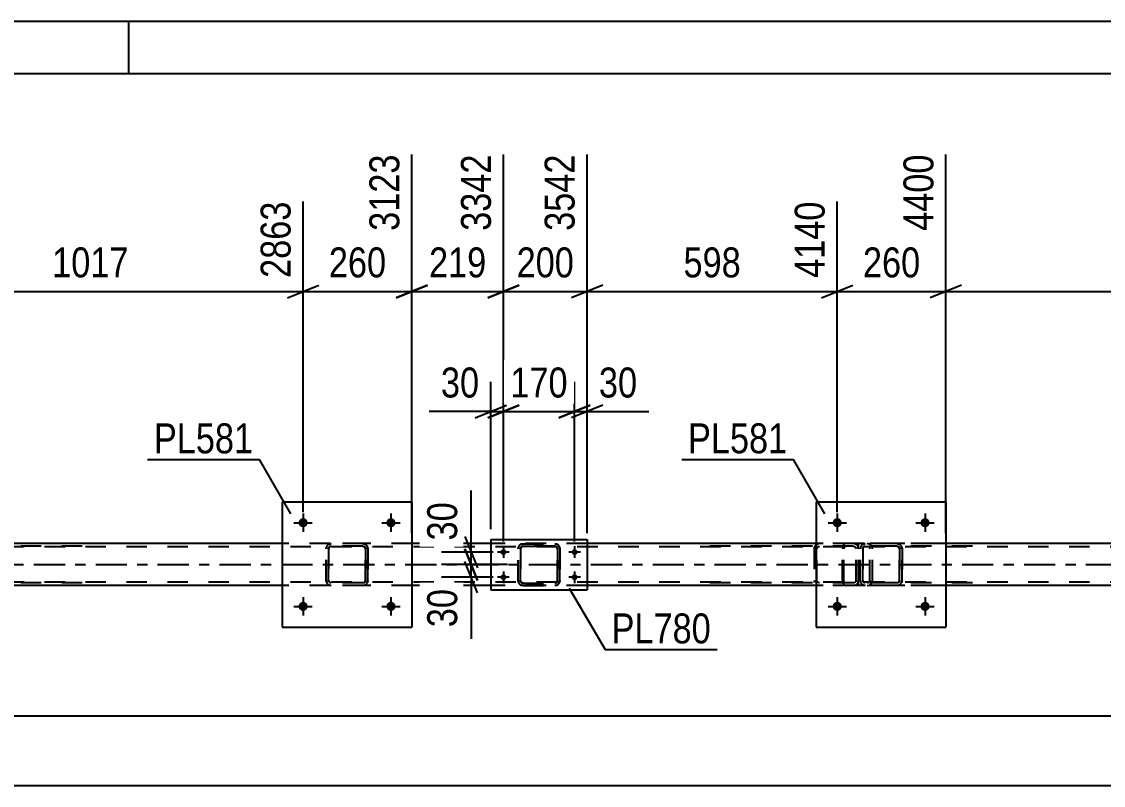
# Model space of a CAD drawing. Header units: millimetres. Extents: x 0 to 841, y 0 to 594.
# Drawn here: x 200.7 to 304.2, y 521 to 594 of the extents above; entities that cross this region are included whole.
import ezdxf

# ---------------------------------------------------------------- set-up
doc = ezdxf.new("R2010")
doc.units = ezdxf.units.MM
doc.linetypes.add('DXK_LINE_DOT2', pattern=[3.9198, 1.9599, -1.9599])
doc.linetypes.add('DXK_LINE_DOT3', pattern=[5.9187, 2.979, -0.9799, 0.9799, -0.9799])
doc.styles.add('Arial Narrow', font='ARIALN.TTF', dxfattribs={"height": 0.2})

# ---------------------------------------------------------------- blocks, each defined once
blk = doc.blocks.new('Unknown-318895283-1133')
at = {"color": 5, "linetype": 'Continuous'}
for p, q in [((841, 594), (0, 594)), ((211, 589), (211, 594)), ((836, 589), (5, 589))]:
    blk.add_line(p, q, dxfattribs=at)
blk = doc.blocks.new('Part-318895283-5366 - 5298')
at = {"color": 7, "linetype": 'DXK_LINE_DOT2'}
for p, q in [((280.94, 543.59), (280.98, 543.77)), ((280.98, 543.77), (280.94, 543.59)), ((280.94, 540.55), (280.94, 543.59)), ((280.94, 543.59), (280.94, 543.59)), ((280.94, 540.55), (280.94, 543.59)), ((281.18, 543.59), (281.2, 543.68)), ((281.2, 543.68), (281.18, 543.59)), ((281.18, 540.55), (281.18, 543.59)), ((281.18, 543.59), (281.18, 543.59)), ((281.18, 543.59), (281.18, 540.55)), ((281.2, 543.68), (281.25, 543.76)), ((281.25, 543.76), (281.2, 543.68)), ((281.24, 544.03), (281.42, 544.07)), ((281.42, 544.07), (281.24, 544.03)), ((281.25, 543.76), (281.33, 543.81)), ((281.33, 543.81), (281.25, 543.76)), ((281.42, 543.83), (281.33, 543.81)), ((284.46, 544.07), (281.42, 544.07)), ((284.46, 543.83), (281.42, 543.83)), ((284.46, 544.07), (284.64, 544.03)), ((284.64, 544.03), (284.46, 544.07)), ((284.46, 543.83), (284.55, 543.81)), ((284.55, 543.81), (284.63, 543.76)), ((284.63, 543.76), (284.55, 543.81)), ((284.63, 543.76), (284.68, 543.68)), ((284.68, 543.68), (284.63, 543.76)), ((284.68, 543.68), (284.7, 543.59)), ((284.7, 543.59), (284.68, 543.68)), ((284.7, 540.55), (284.7, 543.59)), ((284.7, 543.59), (284.7, 543.59)), ((284.7, 543.59), (284.7, 540.55)), ((284.9, 543.77), (284.94, 543.59)), ((284.94, 543.59), (284.9, 543.77)), ((284.94, 540.55), (284.94, 543.59)), ((284.94, 543.59), (284.94, 543.59)), ((284.94, 543.59), (284.94, 540.55)), ((280.94, 540.55), (280.94, 540.55)), ((280.98, 540.36), (280.94, 540.55)), ((280.94, 540.55), (280.98, 540.36)), ((281.18, 540.55), (281.18, 540.55)), ((281.2, 540.45), (281.18, 540.55)), ((281.18, 540.55), (281.2, 540.45)), ((281.25, 540.38), (281.2, 540.45)), ((281.2, 540.45), (281.25, 540.38)), ((281.42, 540.07), (281.24, 540.1)), ((281.24, 540.1), (281.42, 540.07)), ((281.33, 540.32), (281.25, 540.38)), ((281.25, 540.38), (281.33, 540.32)), ((281.42, 540.31), (281.33, 540.32)), ((284.46, 540.31), (281.42, 540.31)), ((284.46, 540.07), (281.42, 540.07)), ((284.55, 540.32), (284.46, 540.31)), ((284.64, 540.1), (284.46, 540.07)), ((284.46, 540.07), (284.64, 540.1)), ((284.63, 540.38), (284.55, 540.32)), ((284.55, 540.32), (284.63, 540.38)), ((284.68, 540.45), (284.63, 540.38)), ((284.63, 540.38), (284.68, 540.45)), ((284.7, 540.55), (284.68, 540.45)), ((284.68, 540.45), (284.7, 540.55)), ((284.7, 540.55), (284.7, 540.55)), ((284.94, 540.55), (284.9, 540.36)), ((284.9, 540.36), (284.94, 540.55)), ((284.94, 540.55), (284.94, 540.55))]:
    blk.add_line(p, q, dxfattribs=at)
at = {"color": 7, "linetype": 'DXK_LINE_DOT3'}
blk.add_line((282.94, 542.07), (282.94, 542.07), dxfattribs=at)
at = {"color": 7, "linetype": 'DXK_LINE_DOT2'}
for centre, start, end in [((281.42, 543.59), 112.5, 157.5), ((281.42, 543.59), 112.5, 157.5), ((284.46, 543.59), 22.5, 67.5), ((284.46, 543.59), 22.5, 67.5), ((281.42, 540.55), 202.5, 247.5), ((281.42, 540.55), 202.5, 247.5), ((284.46, 540.55), 292.5, 337.5), ((284.46, 540.55), 292.5, 337.5)]:
    blk.add_arc(centre, 0.48, start, end, dxfattribs=at)
blk = doc.blocks.new('Part-318895283-5309 - 5298')
at = {"color": 7, "linetype": 'DXK_LINE_DOT2'}
for p, q in [((280.28, 544.07), (265.29, 544.07)), ((280.28, 543.83), (265.29, 543.83)), ((276.55, 543.67), (276.54, 543.59)), ((276.54, 543.59), (276.54, 540.55)), ((276.58, 543.77), (276.55, 543.67)), ((276.79, 543.59), (276.81, 543.68)), ((276.79, 540.55), (276.79, 543.59)), ((276.81, 543.68), (276.87, 543.76)), ((277.05, 544.07), (276.85, 544.03)), ((276.87, 543.76), (276.95, 543.81)), ((276.95, 543.81), (277.05, 543.83)), ((280.48, 544.03), (280.28, 544.07)), ((280.28, 543.83), (280.38, 543.81)), ((280.38, 543.81), (280.46, 543.76)), ((280.46, 543.76), (280.52, 543.68)), ((280.52, 543.68), (280.54, 543.59)), ((280.54, 540.55), (280.54, 543.59)), ((280.79, 543.59), (280.75, 543.77)), ((280.79, 540.55), (280.79, 543.59)), ((280.28, 540.31), (265.29, 540.31)), ((280.28, 540.07), (265.29, 540.07)), ((276.54, 540.55), (276.55, 540.46)), ((276.55, 540.46), (276.58, 540.36)), ((276.81, 540.46), (276.79, 540.55)), ((276.87, 540.38), (276.81, 540.46)), ((276.85, 540.1), (277.05, 540.07)), ((276.95, 540.33), (276.87, 540.38)), ((277.05, 540.31), (276.95, 540.33)), ((280.38, 540.33), (280.28, 540.31)), ((280.28, 540.07), (280.48, 540.1)), ((280.46, 540.38), (280.38, 540.33)), ((280.52, 540.46), (280.46, 540.38)), ((280.54, 540.55), (280.52, 540.46)), ((280.75, 540.36), (280.79, 540.55))]:
    blk.add_line(p, q, dxfattribs=at)
for centre, start, end in [((277.03, 543.57), 110.7583, 155.68), ((280.3, 543.57), 24.32, 69.2417), ((280.3, 540.57), 290.7583, 335.68)]:
    blk.add_arc(centre, 0.496, start, end, dxfattribs=at)
blk = doc.blocks.new('Bolt-318895283-5442 - 5298')
at = {"linetype": 'Continuous'}
for points in [[(279.18, 538.07, -1), (278.3, 538.07, -1)], [(287.58, 538.07, -1), (286.7, 538.07, -1)]]:
    blk.add_hatch(color=1, dxfattribs=at).paths.add_polyline_path(points)
at = {"color": 1, "linetype": 'Continuous'}
for p, q in [((277.86, 538.07), (279.62, 538.07)), ((278.74, 538.95), (278.74, 537.19)), ((286.26, 538.07), (288.02, 538.07)), ((287.14, 538.95), (287.14, 537.19))]:
    blk.add_line(p, q, dxfattribs=at)
blk = doc.blocks.new('Part-318895283-5356 - 5298')
at = {"color": 7, "linetype": 'DXK_LINE_DOT2'}
for p, q in [((279.27, 543.77), (279.25, 543.59)), ((279.25, 540.55), (279.25, 543.59)), ((279.33, 543.93), (279.27, 543.77)), ((279.41, 544.03), (279.33, 543.93)), ((279.38, 543.59), (279.39, 543.68)), ((279.38, 540.55), (279.38, 543.59)), ((279.39, 543.68), (279.42, 543.76)), ((279.52, 544.07), (279.41, 544.03)), ((279.42, 543.76), (279.47, 543.81)), ((279.47, 543.81), (279.52, 543.83)), ((291.67, 544.07), (279.52, 544.07)), ((291.67, 543.83), (279.52, 543.83)), ((280.79, 543.83), (280.79, 544.07)), ((281.8, 544.03), (281.61, 544.07)), ((281.61, 543.83), (281.71, 543.81)), ((281.71, 543.81), (281.79, 543.76)), ((281.79, 543.76), (281.84, 543.68)), ((281.84, 543.68), (281.86, 543.59)), ((281.86, 540.55), (281.86, 543.59)), ((282.11, 543.59), (282.07, 543.77)), ((282.11, 540.55), (282.11, 543.59)), ((279.25, 540.55), (279.27, 540.36)), ((279.27, 540.36), (279.33, 540.21)), ((279.33, 540.21), (279.41, 540.1)), ((279.39, 540.46), (279.38, 540.55)), ((279.42, 540.38), (279.39, 540.46)), ((279.41, 540.1), (279.52, 540.07)), ((279.47, 540.33), (279.42, 540.38)), ((279.52, 540.31), (279.47, 540.33)), ((291.67, 540.31), (279.52, 540.31)), ((291.67, 540.07), (279.52, 540.07)), ((280.79, 540.07), (280.79, 540.31)), ((281.71, 540.33), (281.61, 540.31)), ((281.61, 540.07), (281.8, 540.1)), ((281.79, 540.38), (281.71, 540.33)), ((281.84, 540.46), (281.79, 540.38)), ((281.86, 540.55), (281.84, 540.46)), ((282.07, 540.36), (282.11, 540.55))]:
    blk.add_line(p, q, dxfattribs=at)
for centre, start, end in [((281.62, 543.57), 23.8494, 68.8059), ((281.62, 540.56), 291.1941, 336.1506)]:
    blk.add_arc(centre, 0.492, start, end, dxfattribs=at)
blk = doc.blocks.new('Part-318895283-5357 - 5298')
at = {"color": 7, "linetype": 'DXK_LINE_DOT2'}
for p, q in [((194.13, 543.77), (194.11, 543.59)), ((194.11, 540.55), (194.11, 543.59)), ((194.19, 543.93), (194.13, 543.77)), ((194.28, 544.03), (194.19, 543.93)), ((194.25, 543.59), (194.26, 543.68)), ((194.25, 540.55), (194.25, 543.59)), ((194.26, 543.68), (194.29, 543.76)), ((194.38, 544.07), (194.28, 544.03)), ((194.29, 543.76), (194.33, 543.81)), ((194.33, 543.81), (194.38, 543.83)), ((206.54, 544.07), (194.38, 544.07)), ((206.54, 543.83), (194.38, 543.83)), ((195.66, 543.83), (195.66, 544.07)), ((196.67, 544.03), (196.47, 544.07)), ((196.47, 543.83), (196.57, 543.81)), ((196.57, 543.81), (196.65, 543.76)), ((196.65, 543.76), (196.71, 543.68)), ((196.71, 543.68), (196.73, 543.59)), ((196.73, 543.59), (196.73, 540.55)), ((196.96, 543.67), (196.94, 543.77)), ((196.98, 543.59), (196.96, 543.67)), ((196.98, 543.59), (196.98, 540.55)), ((194.11, 540.55), (194.13, 540.36)), ((194.13, 540.36), (194.19, 540.21)), ((194.19, 540.21), (194.28, 540.1)), ((194.26, 540.46), (194.25, 540.55)), ((194.29, 540.38), (194.26, 540.46)), ((194.28, 540.1), (194.38, 540.07)), ((194.33, 540.33), (194.29, 540.38)), ((194.38, 540.31), (194.33, 540.33)), ((206.54, 540.31), (194.38, 540.31)), ((206.54, 540.07), (194.38, 540.07)), ((195.66, 540.07), (195.66, 540.31)), ((196.57, 540.33), (196.47, 540.31)), ((196.47, 540.07), (196.67, 540.1)), ((196.65, 540.38), (196.57, 540.33)), ((196.71, 540.46), (196.65, 540.38)), ((196.73, 540.55), (196.71, 540.46)), ((196.94, 540.36), (196.96, 540.46)), ((196.96, 540.46), (196.98, 540.55))]:
    blk.add_line(p, q, dxfattribs=at)
for centre, start, end in [((196.49, 543.57), 23.8495, 68.806), ((196.49, 540.56), 291.194, 336.1505)]:
    blk.add_arc(centre, 0.492, start, end, dxfattribs=at)
blk = doc.blocks.new('Bolt-318895283-5439 - 5298')
at = {"linetype": 'Continuous'}
for points in [[(228.1, 546.07, -1), (227.22, 546.07, -1)], [(236.5, 546.07, -1), (235.62, 546.07, -1)]]:
    blk.add_hatch(color=1, dxfattribs=at).paths.add_polyline_path(points)
at = {"color": 1, "linetype": 'Continuous'}
for p, q in [((227.66, 546.95), (227.66, 545.19)), ((236.06, 546.95), (236.06, 545.19)), ((226.78, 546.07), (228.54, 546.07)), ((235.18, 546.07), (236.94, 546.07))]:
    blk.add_line(p, q, dxfattribs=at)
blk = doc.blocks.new('Bolt-318895283-5440 - 5298')
at = {"linetype": 'Continuous'}
for points in [[(228.1, 538.07, -1), (227.22, 538.07, -1)], [(236.5, 538.07, -1), (235.62, 538.07, -1)]]:
    blk.add_hatch(color=1, dxfattribs=at).paths.add_polyline_path(points)
at = {"color": 1, "linetype": 'Continuous'}
for p, q in [((226.78, 538.07), (228.54, 538.07)), ((227.66, 538.95), (227.66, 537.19)), ((235.18, 538.07), (236.94, 538.07)), ((236.06, 538.95), (236.06, 537.19))]:
    blk.add_line(p, q, dxfattribs=at)
blk = doc.blocks.new('Bolt-318895283-5441 - 5298')
at = {"linetype": 'Continuous'}
for points in [[(279.18, 546.07, -1), (278.3, 546.07, -1)], [(287.58, 546.07, -1), (286.7, 546.07, -1)]]:
    blk.add_hatch(color=1, dxfattribs=at).paths.add_polyline_path(points)
at = {"color": 1, "linetype": 'Continuous'}
for p, q in [((278.74, 546.95), (278.74, 545.19)), ((287.14, 546.95), (287.14, 545.19)), ((277.86, 546.07), (279.62, 546.07)), ((286.26, 546.07), (288.02, 546.07))]:
    blk.add_line(p, q, dxfattribs=at)
blk = doc.blocks.new('Part-318895283-5459 - 5298')
at = {"color": 2, "linetype": 'Continuous'}
for p, q in [((225.66, 548.07), (225.66, 536.07)), ((225.66, 548.07), (238.06, 548.07)), ((238.06, 548.07), (238.06, 536.07)), ((225.66, 536.07), (238.06, 536.07))]:
    blk.add_line(p, q, dxfattribs=at)
blk = doc.blocks.new('Part-318895283-5460 - 5298')
at = {"color": 7, "linetype": 'DXK_LINE_DOT2'}
for p, q in [((229.86, 543.59), (229.9, 543.77)), ((229.9, 543.77), (229.86, 543.59)), ((229.86, 540.55), (229.86, 543.59)), ((229.86, 543.59), (229.86, 543.59)), ((229.86, 540.55), (229.86, 543.59)), ((230.1, 543.59), (230.12, 543.68)), ((230.12, 543.68), (230.1, 543.59)), ((230.1, 540.55), (230.1, 543.59)), ((230.1, 543.59), (230.1, 543.59)), ((230.1, 543.59), (230.1, 540.55)), ((230.12, 543.68), (230.17, 543.76)), ((230.17, 543.76), (230.12, 543.68)), ((230.16, 544.03), (230.34, 544.07)), ((230.34, 544.07), (230.16, 544.03)), ((230.17, 543.76), (230.25, 543.81)), ((230.25, 543.81), (230.17, 543.76)), ((230.34, 543.83), (230.25, 543.81)), ((233.38, 544.07), (230.34, 544.07)), ((233.38, 543.83), (230.34, 543.83)), ((233.38, 544.07), (233.56, 544.03)), ((233.56, 544.03), (233.38, 544.07)), ((233.38, 543.83), (233.47, 543.81)), ((233.47, 543.81), (233.55, 543.76)), ((233.55, 543.76), (233.47, 543.81)), ((233.55, 543.76), (233.6, 543.68)), ((233.6, 543.68), (233.55, 543.76)), ((233.6, 543.68), (233.62, 543.59)), ((233.62, 543.59), (233.6, 543.68)), ((233.62, 540.55), (233.62, 543.59)), ((233.62, 543.59), (233.62, 543.59)), ((233.62, 543.59), (233.62, 540.55)), ((233.82, 543.77), (233.86, 543.59)), ((233.86, 543.59), (233.82, 543.77)), ((233.86, 540.55), (233.86, 543.59)), ((233.86, 543.59), (233.86, 543.59)), ((233.86, 543.59), (233.86, 540.55)), ((229.86, 540.55), (229.86, 540.55)), ((229.9, 540.36), (229.86, 540.55)), ((229.86, 540.55), (229.9, 540.36)), ((230.1, 540.55), (230.1, 540.55)), ((230.12, 540.45), (230.1, 540.55)), ((230.1, 540.55), (230.12, 540.45)), ((230.17, 540.38), (230.12, 540.45)), ((230.12, 540.45), (230.17, 540.38)), ((230.34, 540.07), (230.16, 540.1)), ((230.16, 540.1), (230.34, 540.07)), ((230.25, 540.32), (230.17, 540.38)), ((230.17, 540.38), (230.25, 540.32)), ((230.34, 540.31), (230.25, 540.32)), ((233.38, 540.31), (230.34, 540.31)), ((233.38, 540.07), (230.34, 540.07)), ((233.47, 540.32), (233.38, 540.31)), ((233.56, 540.1), (233.38, 540.07)), ((233.38, 540.07), (233.56, 540.1)), ((233.55, 540.38), (233.47, 540.32)), ((233.47, 540.32), (233.55, 540.38)), ((233.6, 540.45), (233.55, 540.38)), ((233.55, 540.38), (233.6, 540.45)), ((233.62, 540.55), (233.6, 540.45)), ((233.6, 540.45), (233.62, 540.55)), ((233.62, 540.55), (233.62, 540.55)), ((233.86, 540.55), (233.82, 540.36)), ((233.82, 540.36), (233.86, 540.55)), ((233.86, 540.55), (233.86, 540.55))]:
    blk.add_line(p, q, dxfattribs=at)
at = {"color": 7, "linetype": 'DXK_LINE_DOT3'}
blk.add_line((231.86, 542.07), (231.86, 542.07), dxfattribs=at)
at = {"color": 7, "linetype": 'DXK_LINE_DOT2'}
for centre, start, end in [((230.34, 543.59), 112.5, 157.5), ((230.34, 543.59), 112.5, 157.5), ((233.38, 543.59), 22.5, 67.5), ((233.38, 543.59), 22.5, 67.5), ((230.34, 540.55), 202.5, 247.5), ((230.34, 540.55), 202.5, 247.5), ((233.38, 540.55), 292.5, 337.5), ((233.38, 540.55), 292.5, 337.5)]:
    blk.add_arc(centre, 0.48, start, end, dxfattribs=at)
blk = doc.blocks.new('Part-318895283-5465 - 5298')
at = {"color": 2, "linetype": 'Continuous'}
for p, q in [((276.74, 548.07), (276.74, 536.07)), ((276.74, 548.07), (289.14, 548.07)), ((289.14, 548.07), (289.14, 536.07)), ((276.74, 536.07), (289.14, 536.07))]:
    blk.add_line(p, q, dxfattribs=at)
blk = doc.blocks.new('Bolt-318895283-5485 - 5298')
at = {"linetype": 'Continuous'}
for points in [[(246.82, 542.98, -1), (246.82, 543.54, -1)], [(253.62, 542.98, -1), (253.62, 543.54, -1)], [(246.82, 540.58, -1), (246.82, 541.14, -1)], [(253.62, 540.58, -1), (253.62, 541.14, -1)]]:
    blk.add_hatch(color=1, dxfattribs=at).paths.add_polyline_path(points)
at = {"color": 1, "linetype": 'Continuous'}
for p, q in [((247.38, 543.26), (246.26, 543.26)), ((246.82, 543.82), (246.82, 542.7)), ((254.18, 543.26), (253.06, 543.26)), ((253.62, 543.82), (253.62, 542.7)), ((246.82, 541.42), (246.82, 540.3)), ((253.62, 541.42), (253.62, 540.3)), ((247.38, 540.86), (246.26, 540.86)), ((254.18, 540.86), (253.06, 540.86))]:
    blk.add_line(p, q, dxfattribs=at)
blk = doc.blocks.new('Part-318895283-5517 - 5298')
at = {"color": 7, "linetype": 'DXK_LINE_DOT2'}
for p, q in [((714.46, 543.75), (113.13, 543.75)), ((238.06, 544.07), (225.66, 544.07)), ((254.82, 544.07), (245.62, 544.07)), ((289.14, 544.07), (276.74, 544.07)), ((714.46, 540.39), (113.13, 540.39)), ((238.06, 540.07), (225.66, 540.07)), ((254.82, 540.07), (245.62, 540.07)), ((289.14, 540.07), (276.74, 540.07))]:
    blk.add_line(p, q, dxfattribs=at)
at = {"color": 2, "linetype": 'Continuous'}
for p, q in [((225.66, 544.07), (186.98, 544.07)), ((245.62, 544.07), (238.06, 544.07)), ((276.74, 544.07), (254.82, 544.07)), ((327.82, 544.07), (289.14, 544.07)), ((225.66, 540.07), (186.98, 540.07)), ((245.62, 540.07), (238.06, 540.07)), ((276.74, 540.07), (254.82, 540.07)), ((327.82, 540.07), (289.14, 540.07))]:
    blk.add_line(p, q, dxfattribs=at)
at = {"color": 7, "linetype": 'DXK_LINE_DOT3'}
blk.add_line((113.13, 542.07), (714.46, 542.07), dxfattribs=at)
blk = doc.blocks.new('Part-318895283-5519 - 5298')
at = {"color": 7, "linetype": 'DXK_LINE_DOT2'}
for p, q in [((248.22, 543.58), (248.26, 543.76)), ((248.26, 543.76), (248.22, 543.58)), ((248.22, 540.54), (248.22, 543.58)), ((248.22, 543.58), (248.22, 543.58)), ((248.22, 540.54), (248.22, 543.58)), ((248.46, 543.58), (248.48, 543.67)), ((248.48, 543.67), (248.46, 543.58)), ((248.46, 540.54), (248.46, 543.58)), ((248.46, 543.58), (248.46, 543.58)), ((248.46, 543.58), (248.46, 540.54)), ((248.48, 543.67), (248.53, 543.75)), ((248.53, 543.75), (248.48, 543.67)), ((248.52, 544.02), (248.7, 544.06)), ((248.7, 544.06), (248.52, 544.02)), ((248.53, 543.75), (248.61, 543.8)), ((248.61, 543.8), (248.53, 543.75)), ((248.61, 543.8), (248.7, 543.82)), ((248.7, 543.82), (248.61, 543.8)), ((248.7, 544.06), (251.74, 544.06)), ((248.7, 544.06), (248.7, 544.06)), ((248.7, 544.06), (251.74, 544.06)), ((248.7, 543.82), (251.74, 543.82)), ((248.7, 543.82), (248.7, 543.82)), ((251.74, 543.82), (248.7, 543.82)), ((251.74, 544.06), (251.74, 544.06)), ((251.74, 544.06), (251.93, 544.02)), ((251.93, 544.02), (251.74, 544.06)), ((251.74, 543.82), (251.74, 543.82)), ((251.74, 543.82), (251.84, 543.8)), ((251.84, 543.8), (251.74, 543.82)), ((251.84, 543.8), (251.91, 543.75)), ((251.91, 543.75), (251.84, 543.8)), ((251.91, 543.75), (251.97, 543.67)), ((251.97, 543.67), (251.91, 543.75)), ((251.98, 543.58), (251.97, 543.67)), ((251.98, 540.54), (251.98, 543.58)), ((251.98, 543.58), (251.98, 543.58)), ((251.98, 543.58), (251.98, 540.54)), ((252.19, 543.76), (252.22, 543.58)), ((252.22, 543.58), (252.19, 543.76)), ((252.22, 540.54), (252.22, 543.58)), ((252.22, 543.58), (252.22, 543.58)), ((252.22, 543.58), (252.22, 540.54)), ((248.22, 540.54), (248.22, 540.54)), ((248.26, 540.35), (248.22, 540.54)), ((248.22, 540.54), (248.26, 540.35)), ((248.46, 540.54), (248.46, 540.54)), ((248.48, 540.45), (248.46, 540.54)), ((248.53, 540.37), (248.48, 540.45)), ((248.48, 540.45), (248.53, 540.37)), ((248.7, 540.06), (248.52, 540.09)), ((248.52, 540.09), (248.7, 540.06)), ((248.61, 540.32), (248.53, 540.37)), ((248.53, 540.37), (248.61, 540.32)), ((248.7, 540.3), (248.61, 540.32)), ((248.61, 540.32), (248.7, 540.3)), ((248.7, 540.3), (251.74, 540.3)), ((248.7, 540.3), (248.7, 540.3)), ((248.7, 540.3), (251.74, 540.3)), ((248.7, 540.06), (251.74, 540.06)), ((248.7, 540.06), (248.7, 540.06)), ((248.7, 540.06), (251.74, 540.06)), ((251.84, 540.32), (251.74, 540.3)), ((251.74, 540.3), (251.84, 540.32)), ((251.74, 540.3), (251.74, 540.3)), ((251.93, 540.09), (251.74, 540.06)), ((251.74, 540.06), (251.93, 540.09)), ((251.74, 540.06), (251.74, 540.06)), ((251.91, 540.37), (251.84, 540.32)), ((251.84, 540.32), (251.91, 540.37)), ((251.97, 540.45), (251.91, 540.37)), ((251.91, 540.37), (251.97, 540.45)), ((251.98, 540.54), (251.97, 540.45)), ((251.97, 540.45), (251.98, 540.54)), ((251.98, 540.54), (251.98, 540.54)), ((252.22, 540.54), (252.19, 540.35)), ((252.19, 540.35), (252.22, 540.54)), ((252.22, 540.54), (252.22, 540.54))]:
    blk.add_line(p, q, dxfattribs=at)
at = {"color": 7, "linetype": 'DXK_LINE_DOT3'}
blk.add_line((250.22, 542.06), (250.22, 542.06), dxfattribs=at)
at = {"color": 7, "linetype": 'DXK_LINE_DOT2'}
for centre, start, end in [((248.7, 543.58), 112.5, 157.5), ((248.7, 543.58), 112.5, 157.5), ((251.74, 543.58), 22.5, 67.5), ((251.74, 543.58), 22.5, 67.5), ((248.7, 540.54), 202.5, 247.5), ((248.7, 540.54), 202.5, 247.5), ((251.74, 540.54), 292.5, 337.5), ((251.74, 540.54), 292.5, 337.5)]:
    blk.add_arc(centre, 0.48, start, end, dxfattribs=at)
blk = doc.blocks.new('Part-318895283-5524 - 5298')
at = {"color": 2, "linetype": 'Continuous'}
for p, q in [((245.62, 544.46), (245.62, 539.66)), ((245.62, 544.46), (254.82, 544.46)), ((254.82, 544.46), (254.82, 539.66)), ((245.62, 539.66), (254.82, 539.66))]:
    blk.add_line(p, q, dxfattribs=at)
blk = doc.blocks.new('StraightDimension-318895283-6398 - 5298')
at = {"color": 7, "linetype": 'Continuous'}
for p, q in [((243.74, 543.26), (243.74, 549.16)), ((243.74, 543.26), (243.74, 549.16)), ((243.14, 544.76), (244.34, 541.76)), ((245.82, 543.26), (240.89, 543.26)), ((244.34, 540.56), (243.14, 543.56)), ((243.74, 542.06), (243.74, 543.26)), ((247.22, 542.06), (240.89, 542.06))]:
    blk.add_line(p, q, dxfattribs=at)
at = {"color": 0}
blk.add_wipeout([(242.99, 548.64), (238.79, 548.64), (238.79, 543.78), (242.99, 543.78)], dxfattribs=at)
at = {"color": 3, "style": 'Arial Narrow'}
blk.add_text('30', height=2.863, rotation=90.0002, dxfattribs=at).set_placement((242.39, 544.38))
blk = doc.blocks.new('StraightDimension-318895283-6408 - 5298')
at = {"color": 7, "linetype": 'Continuous'}
for p, q in [((243.14, 543.56), (244.34, 540.56)), ((244.34, 539.36), (243.14, 542.36)), ((247.22, 542.06), (240.89, 542.06)), ((243.74, 540.86), (243.74, 542.06)), ((245.82, 540.86), (240.89, 540.86)), ((243.74, 540.86), (243.74, 534.95)), ((243.74, 540.86), (243.74, 534.95))]:
    blk.add_line(p, q, dxfattribs=at)
at = {"color": 0}
blk.add_wipeout([(242.99, 540.33), (238.79, 540.33), (238.79, 535.48), (242.99, 535.48)], dxfattribs=at)
at = {"color": 3, "style": 'Arial Narrow'}
blk.add_text('30', height=2.863, rotation=90.0002, dxfattribs=at).set_placement((242.39, 536.08))
blk = doc.blocks.new('StraightDimension-318895283-6331 - 5298')
at = {"color": 7, "linetype": 'Continuous'}
for p, q in [((253.62, 544.26), (253.62, 559.55)), ((254.82, 545.07), (254.82, 559.55)), ((252.12, 556.1), (255.12, 557.3)), ((256.32, 557.3), (253.32, 556.1)), ((253.62, 556.7), (254.82, 556.7)), ((254.82, 556.7), (260.73, 556.7)), ((254.82, 556.7), (260.73, 556.7))]:
    blk.add_line(p, q, dxfattribs=at)
at = {"color": 0}
blk.add_wipeout([(260.21, 557.45), (260.21, 561.65), (255.35, 561.65), (255.35, 557.45)], dxfattribs=at)
at = {"color": 3, "style": 'Arial Narrow'}
blk.add_text('30', height=2.863, dxfattribs=at).set_placement((255.95, 558.05))
blk = doc.blocks.new('StraightDimension-318895283-6321 - 5298')
at = {"color": 7, "linetype": 'Continuous'}
for p, q in [((245.62, 545.46), (245.62, 559.55)), ((246.82, 544.26), (246.82, 559.55)), ((245.62, 556.7), (239.72, 556.7)), ((245.62, 556.7), (239.72, 556.7)), ((244.12, 556.1), (247.12, 557.3)), ((248.32, 557.3), (245.32, 556.1)), ((245.62, 556.7), (246.82, 556.7))]:
    blk.add_line(p, q, dxfattribs=at)
at = {"color": 0}
blk.add_wipeout([(245.1, 557.45), (245.1, 561.65), (240.24, 561.65), (240.24, 557.45)], dxfattribs=at)
at = {"color": 3, "style": 'Arial Narrow'}
blk.add_text('30', height=2.863, dxfattribs=at).set_placement((240.84, 558.05))
blk = doc.blocks.new('StraightDimension-318895283-6104 - 5298')
at = {"color": 7, "linetype": 'Continuous'}
for p, q in [((238.06, 545.07), (238.06, 581.3)), ((246.82, 544.26), (246.82, 581.3)), ((236.56, 567.59), (239.56, 568.79)), ((238.06, 568.19), (246.82, 568.19)), ((248.32, 568.79), (245.32, 567.59))]:
    blk.add_line(p, q, dxfattribs=at)
at = {"color": 0}
blk.add_wipeout([(245.78, 568.94), (245.78, 573.14), (239.1, 573.14), (239.1, 568.94)], dxfattribs=at)
at = {"color": 3, "style": 'Arial Narrow'}
blk.add_text('219', height=2.863, dxfattribs=at).set_placement((239.7, 569.54))
at = {"color": 0, "linetype": 'Continuous'}
blk.add_wipeout([(246.22, 581.9), (242.02, 581.9), (242.02, 573.39), (246.22, 573.39)], dxfattribs=at)
at = {"color": 3, "linetype": 'Continuous', "style": 'Arial Narrow'}
blk.add_text('3342', height=2.863, rotation=90.0002, dxfattribs=at).set_placement((245.62, 573.99))
blk = doc.blocks.new('StraightDimension-318895283-5635 - 5298')
at = {"color": 7, "linetype": 'Continuous'}
blk.add_line((112.49, 520.95), (752.22, 520.95), dxfattribs=at)
blk = doc.blocks.new('StraightDimension-318895283-6027 - 5298')
at = {"color": 7, "linetype": 'Continuous'}
for p, q in [((289.14, 545.07), (289.14, 581.3)), ((329.82, 547.07), (329.82, 576.8)), ((290.64, 568.79), (287.64, 567.59)), ((289.14, 568.19), (329.82, 568.19)), ((328.32, 567.59), (331.32, 568.79))]:
    blk.add_line(p, q, dxfattribs=at)
at = {"color": 0}
blk.add_wipeout([(313.74, 568.94), (313.74, 573.14), (305.22, 573.14), (305.22, 568.94)], dxfattribs=at)
at = {"color": 3, "style": 'Arial Narrow'}
blk.add_text('1017', height=2.863, dxfattribs=at).set_placement((305.82, 569.54))
at = {"color": 0, "linetype": 'Continuous'}
blk.add_wipeout([(329.22, 577.4), (325.02, 577.4), (325.02, 568.89), (329.22, 568.89)], dxfattribs=at)
at = {"color": 3, "linetype": 'Continuous', "style": 'Arial Narrow'}
blk.add_text('5417', height=2.863, rotation=90.0002, dxfattribs=at).set_placement((328.62, 569.49))
blk = doc.blocks.new('StraightDimension-318895283-6047 - 5298')
at = {"color": 7, "linetype": 'Continuous'}
for p, q in [((289.14, 545.07), (289.14, 581.3)), ((278.74, 547.07), (278.74, 576.8)), ((277.24, 567.59), (280.24, 568.79)), ((278.74, 568.19), (289.14, 568.19)), ((290.64, 568.79), (287.64, 567.59))]:
    blk.add_line(p, q, dxfattribs=at)
at = {"color": 0}
blk.add_wipeout([(287.28, 568.94), (287.28, 573.14), (280.6, 573.14), (280.6, 568.94)], dxfattribs=at)
at = {"color": 3, "style": 'Arial Narrow'}
blk.add_text('260', height=2.863, dxfattribs=at).set_placement((281.2, 569.54))
at = {"color": 0, "linetype": 'Continuous'}
blk.add_wipeout([(288.54, 581.9), (284.34, 581.9), (284.34, 573.39), (288.54, 573.39)], dxfattribs=at)
at = {"color": 3, "linetype": 'Continuous', "style": 'Arial Narrow'}
blk.add_text('4400', height=2.863, rotation=90.0002, dxfattribs=at).set_placement((287.94, 573.99))
blk = doc.blocks.new('StraightDimension-318895283-6067 - 5298')
at = {"color": 7, "linetype": 'Continuous'}
for p, q in [((254.82, 545.07), (254.82, 581.3)), ((278.74, 547.07), (278.74, 576.8)), ((256.32, 568.79), (253.32, 567.59)), ((254.82, 568.19), (278.74, 568.19)), ((277.24, 567.59), (280.24, 568.79))]:
    blk.add_line(p, q, dxfattribs=at)
at = {"color": 0}
blk.add_wipeout([(270.12, 568.94), (270.12, 573.14), (263.44, 573.14), (263.44, 568.94)], dxfattribs=at)
at = {"color": 3, "style": 'Arial Narrow'}
blk.add_text('598', height=2.863, dxfattribs=at).set_placement((264.04, 569.54))
at = {"color": 0, "linetype": 'Continuous'}
blk.add_wipeout([(278.14, 577.4), (273.94, 577.4), (273.94, 568.89), (278.14, 568.89)], dxfattribs=at)
at = {"color": 3, "linetype": 'Continuous', "style": 'Arial Narrow'}
blk.add_text('4140', height=2.863, rotation=90.0002, dxfattribs=at).set_placement((277.54, 569.49))
blk = doc.blocks.new('StraightDimension-318895283-6087 - 5298')
at = {"color": 7, "linetype": 'Continuous'}
for p, q in [((246.82, 544.26), (246.82, 581.3)), ((254.82, 545.07), (254.82, 581.3)), ((245.32, 567.59), (248.32, 568.79)), ((246.82, 568.19), (254.82, 568.19)), ((256.32, 568.79), (253.32, 567.59))]:
    blk.add_line(p, q, dxfattribs=at)
at = {"color": 0}
blk.add_wipeout([(254.17, 568.94), (254.17, 573.14), (247.48, 573.14), (247.48, 568.94)], dxfattribs=at)
at = {"color": 3, "style": 'Arial Narrow'}
blk.add_text('200', height=2.863, dxfattribs=at).set_placement((248.08, 569.54))
at = {"color": 0, "linetype": 'Continuous'}
blk.add_wipeout([(254.22, 581.9), (250.02, 581.9), (250.02, 573.39), (254.22, 573.39)], dxfattribs=at)
at = {"color": 3, "linetype": 'Continuous', "style": 'Arial Narrow'}
blk.add_text('3542', height=2.863, rotation=90.0002, dxfattribs=at).set_placement((253.62, 573.99))
blk = doc.blocks.new('StraightDimension-318895283-6121 - 5298')
at = {"color": 7, "linetype": 'Continuous'}
for p, q in [((238.06, 545.07), (238.06, 581.3)), ((227.66, 547.07), (227.66, 576.8)), ((226.16, 567.59), (229.16, 568.79)), ((227.66, 568.19), (238.06, 568.19)), ((239.56, 568.79), (236.56, 567.59))]:
    blk.add_line(p, q, dxfattribs=at)
at = {"color": 0}
blk.add_wipeout([(236.2, 568.94), (236.2, 573.14), (229.52, 573.14), (229.52, 568.94)], dxfattribs=at)
at = {"color": 3, "style": 'Arial Narrow'}
blk.add_text('260', height=2.863, dxfattribs=at).set_placement((230.12, 569.54))
at = {"color": 0, "linetype": 'Continuous'}
blk.add_wipeout([(237.46, 581.9), (233.26, 581.9), (233.26, 573.39), (237.46, 573.39)], dxfattribs=at)
at = {"color": 3, "linetype": 'Continuous', "style": 'Arial Narrow'}
blk.add_text('3123', height=2.863, rotation=90.0002, dxfattribs=at).set_placement((236.86, 573.99))
blk = doc.blocks.new('StraightDimension-318895283-6141 - 5298')
at = {"color": 7, "linetype": 'Continuous'}
for p, q in [((186.98, 545.07), (186.98, 581.3)), ((227.66, 547.07), (227.66, 576.8)), ((188.48, 568.79), (185.48, 567.59)), ((186.98, 568.19), (227.66, 568.19)), ((226.16, 567.59), (229.16, 568.79))]:
    blk.add_line(p, q, dxfattribs=at)
at = {"color": 0}
blk.add_wipeout([(211.58, 568.94), (211.58, 573.14), (203.06, 573.14), (203.06, 568.94)], dxfattribs=at)
at = {"color": 3, "style": 'Arial Narrow'}
blk.add_text('1017', height=2.863, dxfattribs=at).set_placement((203.66, 569.54))
at = {"color": 0, "linetype": 'Continuous'}
blk.add_wipeout([(227.06, 577.4), (222.86, 577.4), (222.86, 568.89), (227.06, 568.89)], dxfattribs=at)
at = {"color": 3, "linetype": 'Continuous', "style": 'Arial Narrow'}
blk.add_text('2863', height=2.863, rotation=90.0002, dxfattribs=at).set_placement((226.46, 569.49))
blk = doc.blocks.new('StraightDimension-318895283-6279 - 5298')
at = {"color": 7, "linetype": 'Continuous'}
blk.add_line((113.13, 527.59), (751.58, 527.59), dxfattribs=at)
blk = doc.blocks.new('StraightDimension-318895283-6348 - 5298')
at = {"color": 7, "linetype": 'Continuous'}
for p, q in [((246.82, 544.26), (246.82, 559.55)), ((253.62, 544.26), (253.62, 559.55)), ((245.32, 556.1), (248.32, 557.3)), ((246.82, 556.7), (253.62, 556.7)), ((255.12, 557.3), (252.12, 556.1))]:
    blk.add_line(p, q, dxfattribs=at)
at = {"color": 0}
blk.add_wipeout([(253.57, 557.45), (253.57, 561.65), (246.88, 561.65), (246.88, 557.45)], dxfattribs=at)
at = {"color": 3, "style": 'Arial Narrow'}
blk.add_text('170', height=2.863, dxfattribs=at).set_placement((247.48, 558.05))
blk = doc.blocks.new('Mark-318895283-5455 - 5298')
at = {"color": 30, "linetype": 'Continuous'}
for p in [(212.79, 552.11), (226.49, 546.92)]:
    blk.add_line(p, (223.49, 552.11), dxfattribs=at)
at = {"color": 0}
blk.add_wipeout([(222.89, 552.71), (222.89, 555.71), (213.39, 555.71), (213.39, 552.71)], dxfattribs=at)
blk.add_wipeout([(222.89, 552.71), (222.89, 555.71), (213.39, 555.71), (213.39, 552.71)], dxfattribs=at)
at = {"color": 3, "style": 'Arial Narrow'}
blk.add_text('PL581', height=2.863, dxfattribs=at).set_placement((213.39, 552.71))
blk = doc.blocks.new('Mark-318895283-5461 - 5298')
at = {"color": 30, "linetype": 'Continuous'}
for p in [(263.87, 552.11), (277.57, 546.92)]:
    blk.add_line(p, (274.57, 552.11), dxfattribs=at)
at = {"color": 0}
blk.add_wipeout([(273.97, 552.71), (273.97, 555.71), (264.47, 555.71), (264.47, 552.71)], dxfattribs=at)
blk.add_wipeout([(273.97, 552.71), (273.97, 555.71), (264.47, 555.71), (264.47, 552.71)], dxfattribs=at)
at = {"color": 3, "style": 'Arial Narrow'}
blk.add_text('PL581', height=2.863, dxfattribs=at).set_placement((264.47, 552.71))
blk = doc.blocks.new('Mark-318895283-5520 - 5298')
at = {"color": 30, "linetype": 'Continuous'}
for p, q in [((253.1, 539.81), (256.56, 533.93)), ((256.56, 533.93), (267.26, 533.93))]:
    blk.add_line(p, q, dxfattribs=at)
at = {"color": 0}
blk.add_wipeout([(266.66, 534.53), (266.66, 537.53), (257.16, 537.53), (257.16, 534.53)], dxfattribs=at)
blk.add_wipeout([(266.66, 534.53), (266.66, 537.53), (257.16, 537.53), (257.16, 534.53)], dxfattribs=at)
at = {"color": 3, "style": 'Arial Narrow'}
blk.add_text('PL780', height=2.863, dxfattribs=at).set_placement((257.16, 534.53))

msp = doc.modelspace()

# ---------------------------------------------------------------- block references
for name in ['Unknown-318895283-1133', 'Part-318895283-5459 - 5298', 'Part-318895283-5465 - 5298', 'Bolt-318895283-5439 - 5298', 'Bolt-318895283-5441 - 5298', 'Part-318895283-5517 - 5298', 'Part-318895283-5524 - 5298', 'Part-318895283-5357 - 5298', 'Part-318895283-5460 - 5298', 'Bolt-318895283-5485 - 5298', 'Part-318895283-5519 - 5298', 'Part-318895283-5309 - 5298', 'Part-318895283-5356 - 5298', 'Part-318895283-5366 - 5298', 'Bolt-318895283-5440 - 5298', 'Bolt-318895283-5442 - 5298']:
    msp.add_blockref(name, (0, 0))

# ---------------------------------------------------------------- next in the draw order: block references
for name in ['StraightDimension-318895283-6027 - 5298', 'StraightDimension-318895283-6331 - 5298', 'StraightDimension-318895283-6398 - 5298']:
    msp.add_blockref(name, (0, 0))

# ---------------------------------------------------------------- next in the draw order: block references
for name in ['StraightDimension-318895283-6047 - 5298', 'StraightDimension-318895283-6321 - 5298', 'StraightDimension-318895283-6408 - 5298']:
    msp.add_blockref(name, (0, 0))

# ---------------------------------------------------------------- next in the draw order: block references
for name in ['StraightDimension-318895283-6104 - 5298', 'StraightDimension-318895283-6067 - 5298', 'StraightDimension-318895283-5635 - 5298']:
    msp.add_blockref(name, (0, 0))

# ---------------------------------------------------------------- next in the draw order: block references
for name in ['StraightDimension-318895283-6121 - 5298', 'StraightDimension-318895283-6087 - 5298', 'Mark-318895283-5461 - 5298', 'StraightDimension-318895283-6279 - 5298']:
    msp.add_blockref(name, (0, 0))

# ---------------------------------------------------------------- next in the draw order: block references
for name in ['StraightDimension-318895283-6141 - 5298', 'StraightDimension-318895283-6348 - 5298', 'Mark-318895283-5520 - 5298']:
    msp.add_blockref(name, (0, 0))

# ---------------------------------------------------------------- next in the draw order: block references
msp.add_blockref('Mark-318895283-5455 - 5298', (0, 0))

doc.saveas('drawing.dxf')
